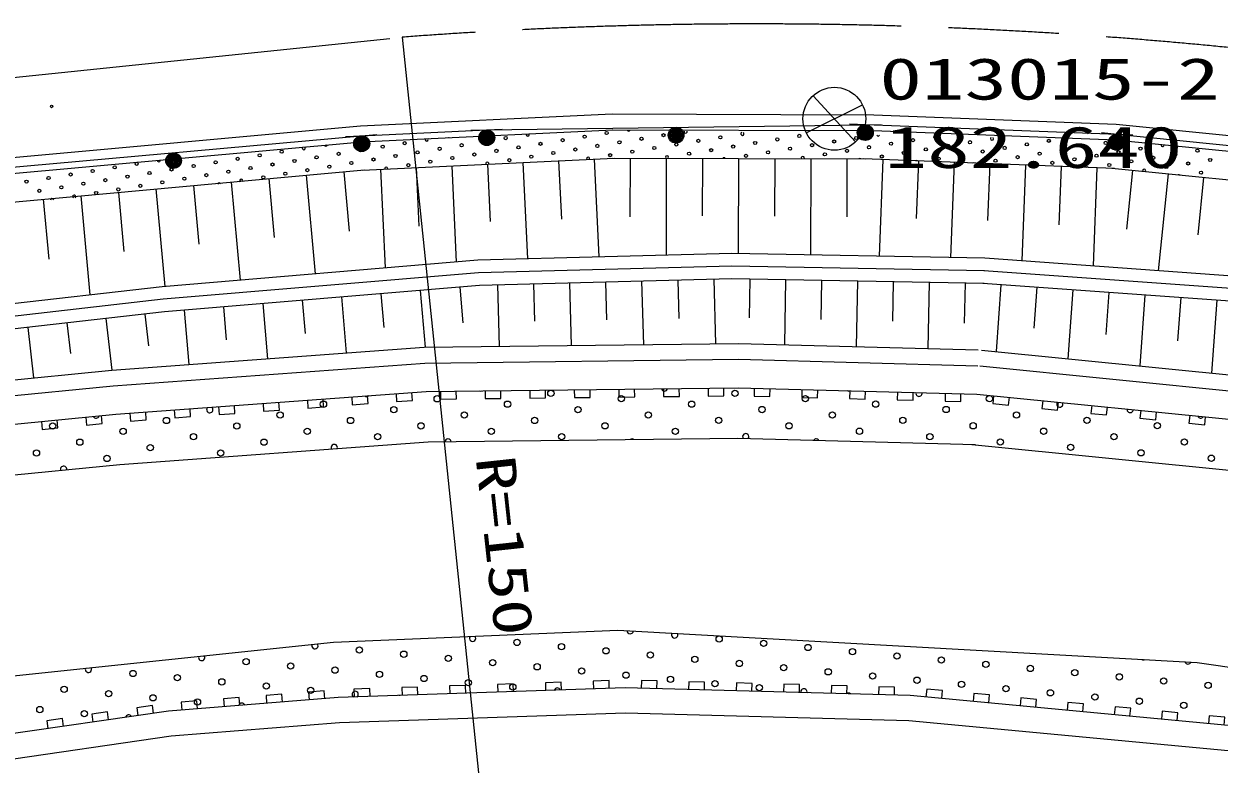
# Model space of a CAD drawing. Units: millimetres, scale not verified. Extents: x 33656 to 673656, y 21260 to 381260.
# Drawn here: x 230951 to 268808, y 265523 to 289526 of the extents above; entities that cross this region are included whole.
import ezdxf
from ezdxf.enums import TextEntityAlignment as Align

# ---------------------------------------------------------------- set-up
doc = ezdxf.new("R2010")
doc.units = ezdxf.units.MM
doc.header["$LTSCALE"] = 1000
doc.linetypes.add('CHAIN', pattern=[18.5, 12, -1.5, 3.5, -1.5])
doc.layers.add('S-SUV', color=7, linetype='Continuous', lineweight=13)
doc.styles.add('ＭＳ ゴシック', font='')
doc.styles.get('ＭＳ ゴシック').set_extended_font_data('MS Gothic')

# ---------------------------------------------------------------- blocks, each defined once
blk = doc.blocks.new('BUHIN1')
at = {"color": 7, "linetype": 'Continuous', "lineweight": 13}
for p, q in [((-889, -450), (888, 445)), ((676, -731), (-677, 727))]:
    blk.add_line(p, q, dxfattribs=at)
blk.add_circle((0, 0), 995, dxfattribs=at)
blk = doc.blocks.new('BUHIN23')
at = {"color": 7, "linetype": 'Continuous', "lineweight": 13}
for radius in [249, 220, 191, 161, 132, 97.5, 67.5, 38.8, 7.5]:
    blk.add_circle((23, -248), radius, dxfattribs=at)
blk = doc.blocks.new('BUHIN24')
at = {"color": 7, "linetype": 'Continuous', "lineweight": 13}
for radius in [249, 220, 191, 161, 132, 97.5, 67.5, 38.8, 7.5]:
    blk.add_circle((13, -248), radius, dxfattribs=at)
blk = doc.blocks.new('BUHIN25')
at = {"color": 7, "linetype": 'Continuous', "lineweight": 13}
for radius in [249, 220, 191, 161, 132, 97.5, 67.5, 38.8, 7.5]:
    blk.add_circle((4, -249), radius, dxfattribs=at)
blk = doc.blocks.new('BUHIN34')
at = {"color": 7, "linetype": 'Continuous', "lineweight": 13}
for radius in [249, 220, 191, 161, 132, 97.5, 67.5, 38.8, 7.5]:
    blk.add_circle((-24, -248), radius, dxfattribs=at)
blk = doc.blocks.new('BUHIN35')
at = {"color": 7, "linetype": 'Continuous', "lineweight": 13}
for radius in [249, 220, 191, 161, 132, 97.5, 67.5, 38.8, 7.5]:
    blk.add_circle((-9, -249), radius, dxfattribs=at)
blk = doc.blocks.new('BUHIN53')
at = {"color": 7, "linetype": 'Continuous', "lineweight": 13}
blk.add_lwpolyline([(22, -249), (271, -227), (227, 271), (-22, 249)], dxfattribs=at)
blk = doc.blocks.new('BUHIN54')
at = {"color": 7, "linetype": 'Continuous', "lineweight": 13}
blk.add_lwpolyline([(39, -247), (286, -208), (208, 286), (-39, 247)], dxfattribs=at)
blk = doc.blocks.new('BUHIN55')
at = {"color": 7, "linetype": 'Continuous', "lineweight": 13}
blk.add_lwpolyline([(53, -244), (298, -191), (191, 298), (-53, 244)], dxfattribs=at)
blk = doc.blocks.new('BUHIN56')
at = {"color": 7, "linetype": 'Continuous', "lineweight": 13}
blk.add_lwpolyline([(64, -242), (306, -177), (177, 306), (-64, 242)], dxfattribs=at)
blk = doc.blocks.new('BUHIN57')
at = {"color": 7, "linetype": 'Continuous', "lineweight": 13}
blk.add_lwpolyline([(80, -237), (317, -157), (157, 317), (-80, 237)], dxfattribs=at)
blk = doc.blocks.new('BUHIN62')
at = {"color": 7, "linetype": 'Continuous', "lineweight": 13}
blk.add_lwpolyline([(-69, 240), (-309, 171), (-171, -309), (69, -240)], dxfattribs=at)
blk = doc.blocks.new('BUHIN63')
at = {"color": 7, "linetype": 'Continuous', "lineweight": 13}
blk.add_lwpolyline([(-63, 242), (-305, 179), (-179, -305), (63, -242)], dxfattribs=at)
blk = doc.blocks.new('BUHIN64')
at = {"color": 7, "linetype": 'Continuous', "lineweight": 13}
blk.add_lwpolyline([(-48, 245), (-293, 197), (-197, -293), (48, -245)], dxfattribs=at)
blk = doc.blocks.new('BUHIN65')
at = {"color": 7, "linetype": 'Continuous', "lineweight": 13}
blk.add_lwpolyline([(-39, 247), (-286, 208), (-208, -286), (39, -247)], dxfattribs=at)
blk = doc.blocks.new('BUHIN66')
at = {"color": 7, "linetype": 'Continuous', "lineweight": 13}
blk.add_lwpolyline([(-21, 249), (-270, 229), (-229, -270), (21, -249)], dxfattribs=at)

msp = doc.modelspace()

# ---------------------------------------------------------------- linework, layer by layer
at = {"layer": 'S-SUV', "linetype": 'CHAIN'}
msp.add_line((212206, 285919), (242934, 289106), dxfattribs=at)
at = {"layer": 'S-SUV'}
for p, q in [((242934, 289106), (245350, 265813)), ((241612, 286296), (249585, 286676)), ((249585, 286676), (257598, 286652)), ((265553, 286345), (257598, 286652)), ((229651, 285208), (241612, 286296)), ((245604, 286171), (257604, 286335)), ((257604, 286335), (257105, 286355)), ((257604, 286335), (258104, 286342)), ((265576, 286027), (257604, 286335)), ((273533, 285545), (265553, 286345)), ((229705, 284910), (241634, 285982)), ((241135, 285958), (241634, 285982)), ((241634, 285982), (245604, 286171)), ((241634, 285982), (242132, 286027)), ((241636, 285797), (249609, 286177)), ((245104, 286164), (245604, 286171)), ((245604, 286171), (246103, 286195)), ((249584, 286176), (257597, 286152)), ((265534, 285846), (257579, 286152)), ((265576, 286027), (265079, 286077)), ((273483, 285048), (265503, 285848)), ((273544, 285226), (265576, 286027)), ((266076, 286008), (265576, 286027)), ((229696, 284710), (241658, 285798)), ((241679, 284898), (249652, 285278)), ((245630, 285087), (245717, 283269)), ((246759, 285141), (246905, 282087)), ((247888, 285195), (247976, 283348)), ((249016, 285249), (249165, 282147)), ((249581, 285276), (257594, 285252)), ((250153, 285275), (250147, 283414)), ((251298, 285271), (251289, 282204)), ((252443, 285268), (252437, 283448)), ((253587, 285264), (253578, 282255)), ((254732, 285261), (254727, 283444)), ((255877, 285257), (255867, 282212)), ((257022, 285254), (257016, 283416)), ((265499, 284947), (257544, 285253)), ((258159, 285230), (258040, 282171)), ((259288, 285186), (259218, 283365)), ((260417, 285143), (260301, 282129)), ((261547, 285099), (261477, 283303)), ((229778, 283814), (241739, 284902)), ((239894, 284735), (240178, 281614)), ((241084, 284844), (241255, 282965)), ((242243, 284925), (242393, 281799)), ((243372, 284979), (243461, 283128)), ((244501, 285033), (244647, 281988)), ((262676, 285056), (262559, 282024)), ((263805, 285012), (263734, 283170)), ((264935, 284968), (264815, 281862)), ((273393, 284152), (265413, 284953)), ((266063, 284890), (265876, 283032)), ((267191, 284776), (266882, 281713)), ((236323, 284410), (236493, 282553)), ((237513, 284518), (237796, 281414)), ((238704, 284627), (238874, 282759)), ((268319, 284663), (268135, 282844)), ((231563, 283976), (231736, 282077)), ((232753, 284085), (233039, 280946)), ((233943, 284193), (234113, 282326)), ((235133, 284302), (235414, 281215)), ((245333, 282045), (235325, 281207)), ((253372, 282259), (245333, 282045)), ((261386, 282108), (253372, 282259)), ((269378, 281533), (261386, 282108)), ((253373, 281859), (245355, 281646)), ((261378, 281708), (253373, 281859)), ((269340, 281135), (261357, 281709)), ((245355, 281646), (235365, 280809)), ((253375, 281459), (245377, 281246)), ((247091, 281292), (247122, 280115)), ((248233, 281322), (248286, 279344)), ((249376, 281353), (249408, 280156)), ((250518, 281383), (250572, 279371)), ((251661, 281413), (251693, 280196)), ((252804, 281444), (252858, 279398)), ((261371, 281308), (253375, 281459)), ((253943, 281448), (253920, 280218)), ((255079, 281427), (255041, 279368)), ((256215, 281406), (256192, 280165)), ((257352, 281385), (257313, 279306)), ((258488, 281363), (258464, 280111)), ((259624, 281342), (259585, 279245)), ((260760, 281321), (260737, 280057)), ((269302, 280737), (261328, 281310)), ((235325, 281207), (225416, 280075)), ((245377, 281246), (235404, 280411)), ((242261, 280985), (242350, 279914)), ((243507, 281090), (243658, 279289)), ((244754, 281194), (244849, 280060)), ((245948, 281261), (246000, 279317)), ((261898, 281269), (261746, 279153)), ((263037, 281187), (262944, 279898)), ((264176, 281105), (264019, 278926)), ((265315, 281023), (265220, 279697)), ((266454, 280942), (266293, 278699)), ((235365, 280809), (225462, 279678)), ((237274, 280568), (237361, 279528)), ((238521, 280672), (238667, 278926)), ((239767, 280776), (239856, 279721)), ((241014, 280881), (241162, 279108)), ((267594, 280860), (267495, 279495)), ((268733, 280778), (268567, 278472)), ((235404, 280411), (225508, 279280)), ((233549, 280199), (233735, 278565)), ((234786, 280340), (234901, 279330)), ((236027, 280463), (236171, 278743)), ((231075, 279916), (231257, 278321)), ((232312, 280058), (232422, 279089)), ((243630, 279289), (253588, 279407)), ((253588, 279407), (261176, 279206)), ((233738, 278565), (243630, 279289)), ((261278, 279199), (272191, 278110)), ((233781, 278067), (243652, 278789)), ((243652, 278789), (253584, 278907)), ((253584, 278907), (261163, 278706)), ((261228, 278702), (272126, 277614)), ((223914, 277598), (233738, 278565)), ((223963, 277100), (233781, 278067)), ((233858, 277170), (243690, 277890)), ((243690, 277890), (253578, 278007)), ((253578, 278007), (261139, 277806)), ((261139, 277806), (272011, 276721)), ((224051, 276205), (233858, 277170)), ((243758, 276291), (253566, 276407)), ((253566, 276407), (261097, 276207)), ((233994, 275576), (243758, 276291)), ((260980, 276214), (271805, 275133)), ((224208, 274612), (233994, 275576)), ((240761, 269949), (249759, 270335)), ((249759, 270335), (268114, 269310)), ((224169, 268220), (240761, 269949)), ((268114, 269310), (277251, 267968)), ((250000, 268504), (240906, 268196)), ((259027, 268266), (250000, 268504)), ((240906, 268196), (235526, 267771)), ((270957, 267140), (259027, 268266)), ((235526, 267771), (225533, 266318)), ((250003, 267703), (240951, 267397)), ((258979, 267467), (250003, 267703)), ((240951, 267397), (235615, 266976)), ((270856, 266346), (258979, 267467)), ((235615, 266976), (225623, 265523))]:
    msp.add_line(p, q, dxfattribs=at)
for centre, radius in [((231827, 286912), 37.5), ((245513, 285798), 49.8), ((246211, 285911), 49.8), ((248013, 285844), 49.8), ((248711, 285957), 49.8), ((249409, 286070), 49.8), ((249814, 285777), 49.8), ((250512, 285890), 49.8), ((251210, 286003), 49.8), ((252314, 285823), 49.8), ((253012, 285936), 49.8), ((254813, 285869), 49.8), ((255511, 285981), 49.8), ((256615, 285802), 49.8), ((257313, 285914), 49.8), ((259114, 285847), 49.8), ((260916, 285780), 49.8), ((263415, 285826), 49.8), ((239118, 285481), 49.8), ((240919, 285414), 49.8), ((241617, 285527), 49.8), ((242315, 285640), 49.8), ((243013, 285752), 49.8), ((243419, 285460), 49.8), ((244117, 285573), 49.8), ((244815, 285685), 49.8), ((245918, 285506), 49.8), ((246616, 285618), 49.8), ((247315, 285731), 49.8), ((247720, 285439), 49.8), ((248418, 285551), 49.8), ((249116, 285664), 49.8), ((250220, 285484), 49.8), ((250918, 285597), 49.8), ((251616, 285710), 49.8), ((252021, 285417), 49.8), ((252719, 285530), 49.8), ((253417, 285643), 49.8), ((254115, 285756), 49.8), ((254521, 285463), 49.8), ((255219, 285576), 49.8), ((255917, 285689), 49.8), ((256322, 285396), 49.8), ((257020, 285509), 49.8), ((257718, 285622), 49.8), ((258416, 285735), 49.8), ((258822, 285442), 49.8), ((259520, 285555), 49.8), ((260218, 285668), 49.8), ((261321, 285488), 49.8), ((262019, 285601), 49.8), ((262717, 285713), 49.8), ((263123, 285421), 49.8), ((263821, 285534), 49.8), ((264519, 285646), 49.8), ((265217, 285759), 49.8), ((265622, 285467), 49.8), ((266320, 285579), 49.8), ((267424, 285400), 49.8), ((268122, 285512), 49.8), ((234524, 285097), 49.8), ((236326, 285030), 49.8), ((237024, 285143), 49.8), ((237722, 285255), 49.8), ((238420, 285368), 49.8), ((238825, 285076), 49.8), ((239523, 285188), 49.8), ((240221, 285301), 49.8), ((241325, 285121), 49.8), ((242023, 285234), 49.8), ((242721, 285347), 49.8), ((243126, 285054), 49.8), ((243824, 285167), 49.8), ((244522, 285280), 49.8), ((245220, 285393), 49.8), ((246324, 285213), 49.8), ((247022, 285326), 49.8), ((249521, 285372), 49.8), ((253823, 285350), 49.8), ((258124, 285329), 49.8), ((259925, 285262), 49.8), ((260623, 285375), 49.8), ((261727, 285195), 49.8), ((262425, 285308), 49.8), ((263528, 285128), 49.8), ((264226, 285241), 49.8), ((264924, 285354), 49.8), ((265330, 285061), 49.8), ((266028, 285174), 49.8), ((266726, 285287), 49.8), ((267829, 285107), 49.8), ((268527, 285220), 49.8), ((231732, 284646), 49.8), ((232430, 284758), 49.8), ((233128, 284871), 49.8), ((233826, 284984), 49.8), ((234231, 284691), 49.8), ((234929, 284804), 49.8), ((235627, 284917), 49.8), ((236731, 284737), 49.8), ((237429, 284850), 49.8), ((238127, 284963), 49.8), ((238532, 284670), 49.8), ((239231, 284783), 49.8), ((239929, 284896), 49.8), ((240627, 285009), 49.8), ((267131, 284994), 49.8), ((268235, 284814), 49.8), ((231034, 284533), 49.8), ((232137, 284353), 49.8), ((232835, 284466), 49.8), ((233533, 284579), 49.8), ((233939, 284286), 49.8), ((234637, 284399), 49.8), ((235335, 284512), 49.8), ((236033, 284624), 49.8), ((231439, 284240), 49.8), ((233241, 284173), 49.8), ((247642, 277830), 99.5), ((253473, 277831), 99.5), ((240439, 277486), 99.5), ((244041, 277658), 99.5), ((246270, 277487), 99.5), ((249872, 277659), 99.5), ((252101, 277488), 99.5), ((255703, 277660), 99.5), ((257932, 277489), 99.5), ((261534, 277661), 99.5), ((239067, 277142), 99.5), ((242669, 277315), 99.5), ((244898, 277143), 99.5), ((248500, 277316), 99.5), ((250729, 277144), 99.5), ((254331, 277317), 99.5), ((256560, 277145), 99.5), ((260162, 277318), 99.5), ((262391, 277146), 99.5), ((231864, 276798), 99.5), ((235466, 276970), 99.5), ((237695, 276799), 99.5), ((241297, 276971), 99.5), ((243526, 276800), 99.5), ((247128, 276972), 99.5), ((249357, 276801), 99.5), ((252959, 276973), 99.5), ((255188, 276802), 99.5), ((258790, 276974), 99.5), ((261019, 276803), 99.5), ((264621, 276975), 99.5), ((266850, 276804), 99.5), ((232722, 276284), 99.5), ((234094, 276627), 99.5), ((236323, 276456), 99.5), ((238553, 276285), 99.5), ((239925, 276628), 99.5), ((242154, 276457), 99.5), ((245756, 276629), 99.5), ((247985, 276458), 99.5), ((251587, 276630), 99.5), ((257418, 276631), 99.5), ((259647, 276460), 99.5), ((261877, 276289), 99.5), ((263249, 276632), 99.5), ((265478, 276461), 99.5), ((267708, 276290), 99.5), ((231350, 275941), 99.5), ((234952, 276113), 99.5), ((237181, 275942), 99.5), ((264106, 276118), 99.5), ((266336, 275947), 99.5), ((233580, 275769), 99.5), ((268565, 275776), 99.5), ((246571, 269944), 99.5), ((252973, 270050), 99.5), ((254381, 269917), 99.5), ((241577, 269705), 99.5), ((242984, 269572), 99.5), ((247979, 269811), 99.5), ((249387, 269678), 99.5), ((250795, 269545), 99.5), ((255789, 269784), 99.5), ((257197, 269651), 99.5), ((258605, 269518), 99.5), ((237990, 269333), 99.5), ((239398, 269200), 99.5), ((240806, 269067), 99.5), ((244392, 269439), 99.5), ((245800, 269306), 99.5), ((247208, 269173), 99.5), ((252203, 269412), 99.5), ((253611, 269279), 99.5), ((255019, 269147), 99.5), ((260013, 269385), 99.5), ((261421, 269253), 99.5), ((262829, 269120), 99.5), ((234404, 268961), 99.5), ((235812, 268828), 99.5), ((237220, 268696), 99.5), ((242214, 268934), 99.5), ((243622, 268802), 99.5), ((248616, 269040), 99.5), ((250024, 268908), 99.5), ((251432, 268775), 99.5), ((256427, 269014), 99.5), ((257834, 268881), 99.5), ((259242, 268748), 99.5), ((264237, 268987), 99.5), ((265645, 268854), 99.5), ((267053, 268721), 99.5), ((232225, 268457), 99.5), ((233633, 268324), 99.5), ((238628, 268563), 99.5), ((240036, 268430), 99.5), ((245030, 268669), 99.5), ((246438, 268536), 99.5), ((252840, 268642), 99.5), ((254248, 268509), 99.5), ((260650, 268615), 99.5), ((262058, 268482), 99.5), ((263466, 268349), 99.5), ((268461, 268588), 99.5), ((235041, 268191), 99.5), ((236449, 268058), 99.5), ((264874, 268216), 99.5), ((266282, 268084), 99.5), ((267690, 267951), 99.5), ((231455, 267819), 99.5), ((232863, 267686), 99.5)]:
    msp.add_circle(centre, radius, dxfattribs=at)
at = {"layer": 'S-SUV', "linetype": 'CHAIN'}
msp.add_arc((254149, 139526), 150000, 81.17992, 94.2876, dxfattribs=at)
at = {"layer": 'S-SUV'}
for centre, radius, start, end in [((243711, 285865), 49.8, 144.8661, 40.5915), ((244410, 285978), 49.8, 262.1946, 283.263), ((246909, 286024), 49.8, 153.4379, 32.0197), ((250107, 286182), 49.8, 197.4549, 340.1638), ((251908, 286115), 49.8, 162.8834, 14.7353), ((253710, 286048), 49.8, 118.5242, 59.0944), ((258011, 286027), 49.8, 208.9313, 328.6874), ((259812, 285960), 49.8, 173.5154, 4.1033), ((261614, 285893), 49.8, 135.4656, 42.1531), ((239816, 285594), 49.8, 136.7961, 53.607), ((240514, 285707), 49.8, 198.984, 351.419), ((267019, 285692), 49.8, 168.9823, 359.5487), ((235222, 285210), 49.8, 181.3012, 9.1019), ((235920, 285322), 49.8, 251.8481, 298.555), ((245626, 285100), 49.8, 346.255, 199.2026), ((248823, 285259), 49.8, 338.6429, 206.8147), ((251323, 285305), 49.8, 319.5763, 220.0475), ((253125, 285238), 49.8, 35.4055, 144.2183), ((255624, 285283), 49.8, 329.577, 210.0468), ((257426, 285216), 49.8, 46.2323, 133.3915), ((259227, 285149), 49.8, 51.2273, 124.3888), ((261029, 285082), 49.8, 47.6159, 128.0002), ((242428, 284942), 49.8, 353.5771, 191.8805), ((262830, 285015), 49.8, 44.2562, 131.3599), ((264632, 284948), 49.8, 41.0923, 134.5238), ((266433, 284881), 49.8, 315.8407, 212.7038), ((267537, 284702), 49.8, 43.8313, 124.7132), ((237136, 284445), 49.8, 25.1593, 165.8202), ((237834, 284557), 49.8, 330.1682, 220.8113), ((231845, 283947), 49.8, 11.5411, 179.4384), ((232543, 284060), 49.8, 311.4583, 239.5212), ((245413, 278001), 99.5, 246.6585, 294.6976), ((251244, 278002), 99.5, 193.9808, 347.3752), ((257075, 278003), 99.5, 241.7506, 295.2155), ((241811, 277829), 99.5, 234.3739, 313.9974), ((259304, 277832), 99.5, 165.0204, 11.9457), ((263763, 277490), 99.5, 141.1219, 27.4708), ((233236, 277141), 99.5, 204.5198, 346.7255), ((236838, 277314), 99.5, 135.6551, 52.7161), ((265993, 277319), 99.5, 172.4906, 356.1022), ((268222, 277147), 99.5, 203.2542, 325.3386), ((244384, 276286), 99.5, 7.649, 173.7069), ((250215, 276287), 99.5, 54.2515, 127.1045), ((253816, 276459), 99.5, 322.2372, 214.7949), ((256046, 276288), 99.5, 31.6881, 145.3441), ((240783, 276114), 99.5, 339.9542, 208.4172), ((232208, 275426), 99.5, 350.4804, 200.763), ((250157, 270316), 99.5, 178.2755, 355.3278), ((245163, 270077), 99.5, 144.3769, 40.5371), ((251565, 270183), 99.5, 145.5929, 28.0104), ((240169, 269838), 99.5, 156.1556, 35.7473), ((236582, 269466), 99.5, 157.5179, 34.385), ((266415, 269491), 99.5, 237.554, 296.0493), ((267823, 269359), 99.5, 195.9878, 337.6155), ((232996, 269094), 99.5, 158.8629, 33.04), ((247846, 268403), 99.5, 18.2452, 165.6323), ((255656, 268376), 99.5, 346.1355, 190.8466), ((241444, 268297), 99.5, 305.7367, 238.1408), ((242852, 268164), 99.5, 81.172, 102.7055), ((257064, 268243), 99.5, 46.9414, 130.0407), ((234271, 267553), 99.5, 28.7533, 167.7923), ((237857, 267925), 99.5, 22.0245, 167.0081)]:
    msp.add_arc(centre, radius, start, end, dxfattribs=at)

# ---------------------------------------------------------------- block references
at = {"layer": 'S-SUV', "xscale": 0.9999481, "yscale": 0.9999481, "rotation": 359.78209}
for name, p in [('BUHIN1', (256622, 286524)), ('BUHIN25', (251604, 286253)), ('BUHIN35', (257604, 286335)), ('BUHIN25', (257604, 286335)), ('BUHIN24', (241634, 285982)), ('BUHIN23', (241634, 285982)), ('BUHIN25', (245604, 286171)), ('BUHIN24', (245604, 286171)), ('BUHIN34', (265576, 286027)), ('BUHIN35', (265576, 286027)), ('BUHIN23', (235670, 285446))]:
    msp.add_blockref(name, p, dxfattribs=at)
at = {"layer": 'S-SUV', "rotation": 79.59187}
for name, p in [('BUHIN63', (242987, 277838)), ('BUHIN64', (244396, 277898)), ('BUHIN64', (245809, 277915)), ('BUHIN64', (247221, 277932)), ('BUHIN64', (248634, 277948)), ('BUHIN64', (250046, 277965)), ('BUHIN64', (251459, 277982)), ('BUHIN64', (252871, 277998)), ('BUHIN65', (254334, 277987)), ('BUHIN65', (255846, 277947)), ('BUHIN65', (257358, 277907)), ('BUHIN65', (258871, 277867)), ('BUHIN65', (260383, 277827)), ('BUHIN63', (237369, 277427)), ('BUHIN63', (238774, 277530)), ('BUHIN63', (240178, 277633)), ('BUHIN63', (241583, 277736)), ('BUHIN66', (261916, 277729)), ('BUHIN66', (263469, 277574)), ('BUHIN62', (233157, 277101)), ('BUHIN63', (234560, 277222)), ('BUHIN63', (235964, 277324)), ('BUHIN66', (265022, 277419)), ('BUHIN66', (266575, 277264)), ('BUHIN66', (268128, 277108)), ('BUHIN62', (231756, 276963)), ('BUHIN55', (249242, 268478)), ('BUHIN54', (250752, 268484)), ('BUHIN56', (240234, 268143)), ('BUHIN55', (241664, 268222)), ('BUHIN55', (243180, 268273)), ('BUHIN55', (244695, 268324)), ('BUHIN55', (246211, 268376)), ('BUHIN55', (247726, 268427)), ('BUHIN54', (252256, 268444)), ('BUHIN54', (253761, 268405)), ('BUHIN54', (255265, 268365)), ('BUHIN54', (256770, 268325)), ('BUHIN54', (258275, 268286)), ('BUHIN53', (259772, 268196)), ('BUHIN57', (234812, 267667)), ('BUHIN56', (236199, 267824)), ('BUHIN56', (237544, 267930)), ('BUHIN56', (238889, 268037)), ('BUHIN53', (261264, 268055)), ('BUHIN53', (262755, 267914)), ('BUHIN53', (264246, 267773)), ('BUHIN57', (233385, 267460)), ('BUHIN53', (265737, 267633)), ('BUHIN53', (267229, 267492)), ('BUHIN53', (268720, 267351)), ('BUHIN57', (231957, 267252))]:
    msp.add_blockref(name, p, dxfattribs=at)

# ---------------------------------------------------------------- texts
at = {"layer": 'S-SUV', "style": 'ＭＳ ゴシック', "width": 1.5}
for s, p in [('013015-2', (258050, 286733)), ('182.640', (258217, 284569))]:
    msp.add_text(s, height=1320, dxfattribs=at).set_placement(p, align=Align.BOTTOM_LEFT)
at = {"layer": 'S-SUV', "style": 'ＭＳ ゴシック', "width": 1.35}
msp.add_text('R=150', height=1246, rotation=276.2, dxfattribs=at).set_placement((244888, 275752), align=Align.BOTTOM_LEFT)

doc.saveas('drawing.dxf')
